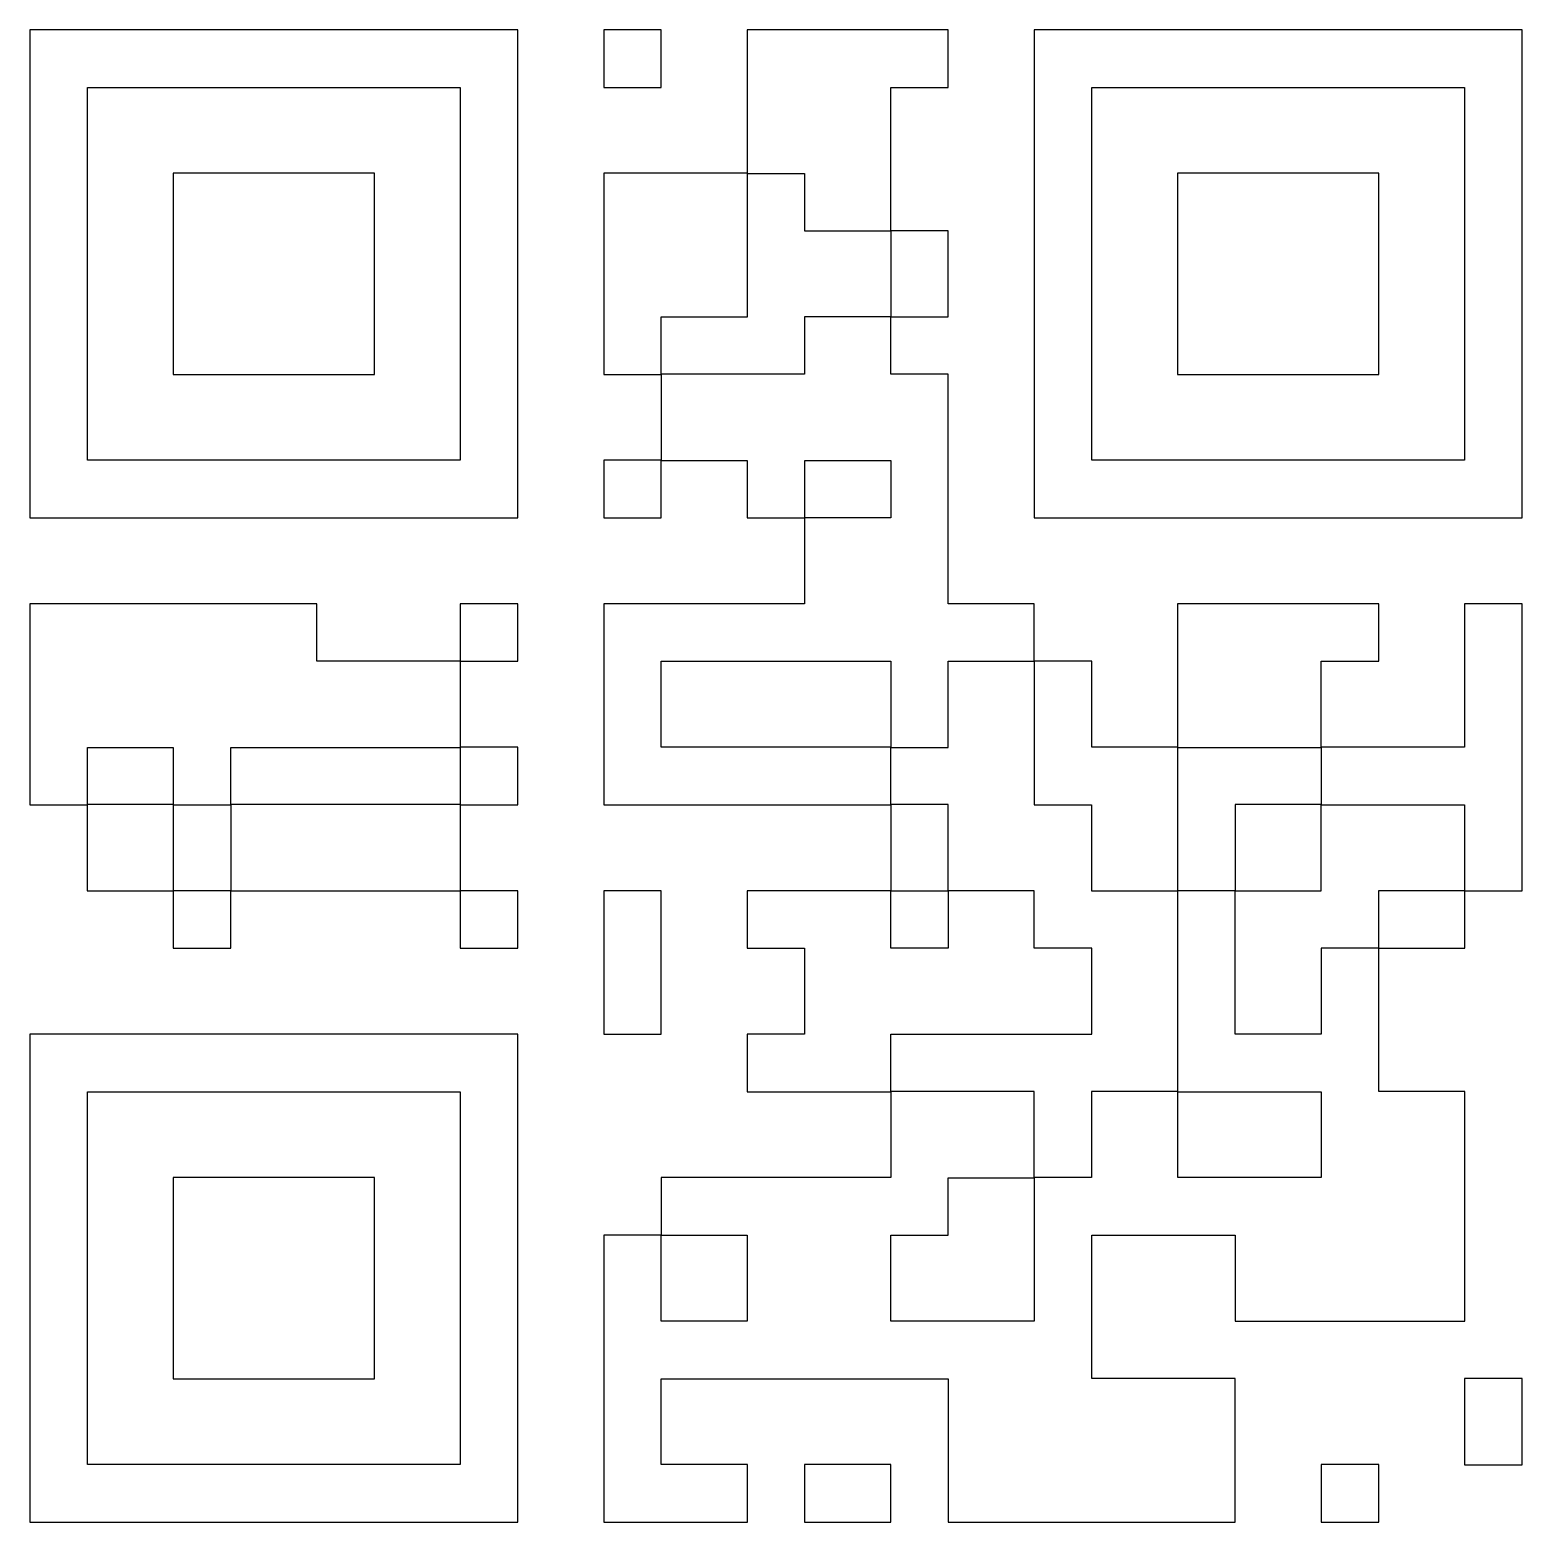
# Model space of a CAD drawing. Header units: metres. Extents: x -21.5 to 22.3, y -22.3 to 21.5.
import ezdxf

# ---------------------------------------------------------------- set-up
doc = ezdxf.new("R2010")
doc.units = ezdxf.units.M

msp = doc.modelspace()

# ---------------------------------------------------------------- linework, layer by layer
for p, q in [((-21.4737, 21.4779), (-21.4737, 7.15789)), ((-7.15369, 21.4779), (-21.4737, 21.4779)), ((-7.15369, 7.15789), (-7.15369, 21.4779)), ((-4.63158, 21.4779), (-4.63158, 19.7895)), ((-2.94316, 21.4779), (-4.63158, 21.4779)), ((-2.94316, 19.7895), (-2.94316, 21.4779)), ((5.47789, 21.4779), (-0.421053, 21.4779)), ((-0.421053, 21.4779), (-0.421053, 17.2674)), ((5.47789, 19.7895), (5.47789, 21.4779)), ((8, 21.4779), (8, 7.15789)), ((22.32, 21.4779), (8, 21.4779)), ((22.32, 7.15789), (22.32, 21.4779)), ((-19.7853, 8.84632), (-19.7853, 19.7895)), ((-19.7853, 19.7895), (-8.84211, 19.7895)), ((-8.84211, 19.7895), (-8.84211, 8.84632)), ((-4.63158, 19.7895), (-2.94316, 19.7895)), ((3.79368, 15.5832), (3.79368, 19.7895)), ((3.79368, 19.7895), (5.47789, 19.7895)), ((9.68842, 8.84632), (9.68842, 19.7895)), ((9.68842, 19.7895), (20.6316, 19.7895)), ((20.6316, 19.7895), (20.6316, 8.84632)), ((-17.2632, 17.2674), (-17.2632, 11.3684)), ((-11.3642, 17.2674), (-17.2632, 17.2674)), ((-11.3642, 11.3684), (-11.3642, 17.2674)), ((-0.421053, 17.2674), (-4.63158, 17.2674)), ((-4.63158, 17.2674), (-4.63158, 11.3684)), ((-0.416844, 13.0526), (-0.416844, 17.2632)), ((-0.416844, 17.2632), (1.26316, 17.2632)), ((1.26316, 17.2632), (1.26316, 15.5789)), ((12.2105, 17.2674), (12.2105, 11.3684)), ((18.1095, 17.2674), (12.2105, 17.2674)), ((18.1095, 11.3684), (18.1095, 17.2674)), ((1.26316, 15.5789), (3.78947, 15.5789)), ((3.78947, 15.5789), (3.78947, 13.0568)), ((5.47789, 15.5832), (3.79368, 15.5832)), ((5.47789, 13.0526), (5.47789, 15.5832)), ((-2.94316, 11.3726), (-2.94316, 13.0526)), ((-2.94316, 13.0526), (-0.416844, 13.0526)), ((3.78947, 13.0568), (1.26316, 13.0568)), ((1.26316, 13.0568), (1.26316, 11.3726)), ((3.79368, 11.3726), (3.79368, 13.0526)), ((3.79368, 13.0526), (5.47789, 13.0526)), ((-17.2632, 11.3684), (-11.3642, 11.3684)), ((-4.63158, 11.3684), (-2.94737, 11.3684)), ((-2.94737, 11.3684), (-2.94737, 8.84632)), ((1.26316, 11.3726), (-2.94316, 11.3726)), ((5.47789, 11.3726), (3.79368, 11.3726)), ((5.47789, 4.63579), (5.47789, 11.3726)), ((12.2105, 11.3684), (18.1095, 11.3684)), ((-8.84211, 8.84632), (-19.7853, 8.84632)), ((-2.94737, 8.84632), (-4.63158, 8.84632)), ((-4.63158, 8.84632), (-4.63158, 7.15789)), ((-2.94316, 7.15789), (-2.94316, 8.84211)), ((-2.94316, 8.84211), (-0.421053, 8.84211)), ((-0.421053, 8.84211), (-0.421053, 7.15789)), ((1.26737, 7.16211), (1.26737, 8.84211)), ((1.26737, 8.84211), (3.78947, 8.84211)), ((3.78947, 8.84211), (3.78947, 7.16211)), ((20.6316, 8.84632), (9.68842, 8.84632)), ((-21.4737, 7.15789), (-7.15369, 7.15789)), ((-4.63158, 7.15789), (-2.94316, 7.15789)), ((-0.421053, 7.15789), (1.26316, 7.15789)), ((1.26316, 7.15789), (1.26316, 4.63579)), ((3.78947, 7.16211), (1.26737, 7.16211)), ((8, 7.15789), (22.32, 7.15789)), ((-13.0484, 4.63579), (-21.4737, 4.63579)), ((-21.4737, 4.63579), (-21.4737, -1.26316)), ((-13.0484, 2.95158), (-13.0484, 4.63579)), ((-7.15369, 4.63579), (-8.84211, 4.63579)), ((-8.84211, 4.63579), (-8.84211, 2.95158)), ((-7.15369, 2.94737), (-7.15369, 4.63579)), ((1.26316, 4.63579), (-4.63158, 4.63579)), ((-4.63158, 4.63579), (-4.63158, -1.26316)), ((8.00421, 4.63579), (5.47789, 4.63579)), ((8.00421, 2.95158), (8.00421, 4.63579)), ((18.1095, 4.63579), (12.2105, 4.63579)), ((12.2105, 4.63579), (12.2105, 0.425267)), ((18.1095, 2.94737), (18.1095, 4.63579)), ((22.32, 4.63579), (20.6316, 4.63579)), ((20.6316, 4.63579), (20.6316, 0.425267)), ((22.32, -3.78947), (22.32, 4.63579)), ((-8.84211, 2.95158), (-13.0484, 2.95158)), ((-8.8379, 0.425267), (-8.8379, 2.94737)), ((-8.8379, 2.94737), (-7.15369, 2.94737)), ((-2.94316, 0.425267), (-2.94316, 2.94737)), ((-2.94316, 2.94737), (3.78947, 2.94737)), ((3.78947, 2.94737), (3.78947, 0.425267)), ((5.47789, 0.421053), (5.47789, 2.94737)), ((5.47789, 2.94737), (8, 2.94737)), ((8, 2.94737), (8, -1.26316)), ((9.68842, 2.95158), (8.00421, 2.95158)), ((9.68842, 0.425267), (9.68842, 2.95158)), ((16.4253, 0.425267), (16.4253, 2.94737)), ((16.4253, 2.94737), (18.1095, 2.94737)), ((-19.7853, -1.25894), (-19.7853, 0.421053)), ((-19.7853, 0.421053), (-17.2632, 0.421053)), ((-17.2632, 0.421053), (-17.2632, -1.25894)), ((-15.5747, -1.25894), (-15.5747, 0.421053)), ((-15.5747, 0.421053), (-8.84211, 0.421053)), ((-8.84211, 0.421053), (-8.84211, -1.25894)), ((-7.15369, 0.425267), (-8.8379, 0.425267)), ((-7.15369, -1.26316), (-7.15369, 0.425267)), ((3.78947, 0.425267), (-2.94316, 0.425267)), ((3.79368, -1.25894), (3.79368, 0.421053)), ((3.79368, 0.421053), (5.47789, 0.421053)), ((12.2105, 0.425267), (9.68842, 0.425267)), ((12.2147, -3.78526), (12.2147, 0.421053)), ((12.2147, 0.421053), (16.4211, 0.421053)), ((16.4211, 0.421053), (16.4211, -1.25894)), ((20.6316, 0.425267), (16.4253, 0.425267)), ((-21.4737, -1.26316), (-19.7895, -1.26316)), ((-19.7895, -1.26316), (-19.7895, -3.78947)), ((-17.2632, -1.25894), (-19.7853, -1.25894)), ((-17.2589, -3.78526), (-17.2589, -1.26316)), ((-17.2589, -1.26316), (-15.5789, -1.26316)), ((-15.5789, -1.26316), (-15.5789, -3.78526)), ((-8.84211, -1.25894), (-15.5747, -1.25894)), ((-8.8379, -3.78526), (-8.8379, -1.26316)), ((-8.8379, -1.26316), (-7.15369, -1.26316)), ((-4.63158, -1.26316), (3.78947, -1.26316)), ((3.78947, -1.26316), (3.78947, -3.78526)), ((5.47789, -1.25894), (3.79368, -1.25894)), ((5.47789, -3.78526), (5.47789, -1.25894)), ((8, -1.26316), (9.68421, -1.26316)), ((9.68421, -1.26316), (9.68421, -3.78947)), ((16.4211, -1.25894), (13.8947, -1.25894)), ((13.8947, -1.25894), (13.8947, -3.78526)), ((16.4253, -3.78947), (16.4253, -1.26316)), ((16.4253, -1.26316), (20.6316, -1.26316)), ((20.6316, -1.26316), (20.6316, -3.78526)), ((-19.7895, -3.78947), (-17.2632, -3.78947)), ((-17.2632, -3.78947), (-17.2632, -5.47368)), ((-15.5789, -3.78526), (-17.2589, -3.78526)), ((-15.5747, -5.47368), (-15.5747, -3.78947)), ((-15.5747, -3.78947), (-8.84211, -3.78947)), ((-8.84211, -3.78947), (-8.84211, -5.47368)), ((-7.15369, -3.78526), (-8.8379, -3.78526)), ((-7.15369, -5.47368), (-7.15369, -3.78526)), ((-4.63158, -3.78526), (-4.63158, -8)), ((-2.94316, -3.78526), (-4.63158, -3.78526)), ((-2.94316, -8), (-2.94316, -3.78526)), ((3.78947, -3.78526), (-0.421053, -3.78526)), ((-0.421053, -3.78526), (-0.421053, -5.47368)), ((3.79368, -5.46947), (3.79368, -3.78947)), ((3.79368, -3.78947), (5.47368, -3.78947)), ((5.47368, -3.78947), (5.47368, -5.46947)), ((8.00421, -3.78526), (5.47789, -3.78526)), ((8.00421, -5.46947), (8.00421, -3.78526)), ((9.68421, -3.78947), (12.2105, -3.78947)), ((12.2105, -3.78947), (12.2105, -9.68)), ((13.8947, -3.78526), (12.2147, -3.78526)), ((13.8989, -7.99579), (13.8989, -3.78947)), ((13.8989, -3.78947), (16.4253, -3.78947)), ((20.6316, -3.78526), (18.1053, -3.78526)), ((18.1053, -3.78526), (18.1053, -5.46947)), ((20.6358, -5.47368), (20.6358, -3.78947)), ((20.6358, -3.78947), (22.32, -3.78947)), ((-17.2632, -5.47368), (-15.5747, -5.47368)), ((-8.84211, -5.47368), (-7.15369, -5.47368)), ((-0.421053, -5.47368), (1.26316, -5.47368)), ((1.26316, -5.47368), (1.26316, -7.99579)), ((5.47368, -5.46947), (3.79368, -5.46947)), ((9.68842, -5.46947), (8.00421, -5.46947)), ((9.68842, -8), (9.68842, -5.46947)), ((18.1053, -5.46947), (16.4211, -5.46947)), ((16.4211, -5.46947), (16.4211, -7.99579)), ((18.1095, -9.68), (18.1095, -5.47368)), ((18.1095, -5.47368), (20.6358, -5.47368)), ((-21.4737, -7.99579), (-21.4737, -22.3158)), ((-7.15369, -7.99579), (-21.4737, -7.99579)), ((-7.15369, -22.3158), (-7.15369, -7.99579)), ((-4.63158, -8), (-2.94316, -8)), ((1.26316, -7.99579), (-0.421053, -7.99579)), ((-0.421053, -7.99579), (-0.421053, -9.68421)), ((3.79368, -9.68), (3.79368, -8)), ((3.79368, -8), (9.68842, -8)), ((16.4211, -7.99579), (13.8989, -7.99579)), ((-19.7853, -20.6274), (-19.7853, -9.68421)), ((-19.7853, -9.68421), (-8.84211, -9.68421)), ((-8.84211, -9.68421), (-8.84211, -20.6274)), ((-0.421053, -9.68421), (3.78947, -9.68421)), ((3.78947, -9.68421), (3.78947, -12.2063)), ((8.00421, -9.68), (3.79368, -9.68)), ((8.00421, -12.2063), (8.00421, -9.68)), ((12.2105, -9.68), (9.68421, -9.68)), ((9.68421, -9.68), (9.68421, -12.2063)), ((12.2147, -12.2063), (12.2147, -9.68421)), ((12.2147, -9.68421), (16.4211, -9.68421)), ((16.4211, -9.68421), (16.4211, -12.2063)), ((20.6358, -9.68), (18.1095, -9.68)), ((20.6358, -16.4211), (20.6358, -9.68)), ((-17.2632, -12.2063), (-17.2632, -18.1053)), ((-11.3642, -12.2063), (-17.2632, -12.2063)), ((-11.3642, -18.1053), (-11.3642, -12.2063)), ((3.78947, -12.2063), (-2.94737, -12.2063)), ((-2.94737, -12.2063), (-2.94737, -13.8905)), ((5.47789, -13.8947), (5.47789, -12.2105)), ((5.47789, -12.2105), (8, -12.2105)), ((8, -12.2105), (8, -16.4168)), ((9.68421, -12.2063), (8.00421, -12.2063)), ((16.4211, -12.2063), (12.2147, -12.2063)), ((-2.94737, -13.8905), (-4.63158, -13.8905)), ((-4.63158, -13.8905), (-4.63158, -22.3158)), ((-2.94316, -16.4168), (-2.94316, -13.8947)), ((-2.94316, -13.8947), (-0.421053, -13.8947)), ((-0.421053, -13.8947), (-0.421053, -16.4168)), ((3.79368, -16.4168), (3.79368, -13.8947)), ((3.79368, -13.8947), (5.47789, -13.8947)), ((9.68842, -18.101), (9.68842, -13.8947)), ((9.68842, -13.8947), (13.8947, -13.8947)), ((13.8947, -13.8947), (13.8947, -16.4211)), ((-0.421053, -16.4168), (-2.94316, -16.4168)), ((8, -16.4168), (3.79368, -16.4168)), ((13.8947, -16.4211), (20.6358, -16.4211)), ((-17.2632, -18.1053), (-11.3642, -18.1053)), ((-2.94316, -20.6274), (-2.94316, -18.1053)), ((-2.94316, -18.1053), (5.47368, -18.1053)), ((5.47368, -18.1053), (5.47368, -22.3158)), ((13.8989, -18.101), (9.68842, -18.101)), ((13.8989, -22.3158), (13.8989, -18.101)), ((20.6316, -18.101), (20.6316, -20.6316)), ((22.32, -18.101), (20.6316, -18.101)), ((22.32, -20.6316), (22.32, -18.101)), ((-8.84211, -20.6274), (-19.7853, -20.6274)), ((-0.416844, -20.6274), (-2.94316, -20.6274)), ((-0.416844, -22.3158), (-0.416844, -20.6274)), ((1.26316, -20.6274), (1.26316, -22.3158)), ((3.79368, -20.6274), (1.26316, -20.6274)), ((3.79368, -22.3158), (3.79368, -20.6274)), ((16.4211, -20.6274), (16.4211, -22.3158)), ((18.1095, -20.6274), (16.4211, -20.6274)), ((18.1095, -22.3158), (18.1095, -20.6274)), ((20.6316, -20.6316), (22.32, -20.6316)), ((-21.4737, -22.3158), (-7.15369, -22.3158)), ((-4.63158, -22.3158), (-0.416844, -22.3158)), ((1.26316, -22.3158), (3.79368, -22.3158)), ((5.47368, -22.3158), (13.8989, -22.3158)), ((16.4211, -22.3158), (18.1095, -22.3158))]:
    msp.add_line(p, q)

doc.saveas('drawing.dxf')
